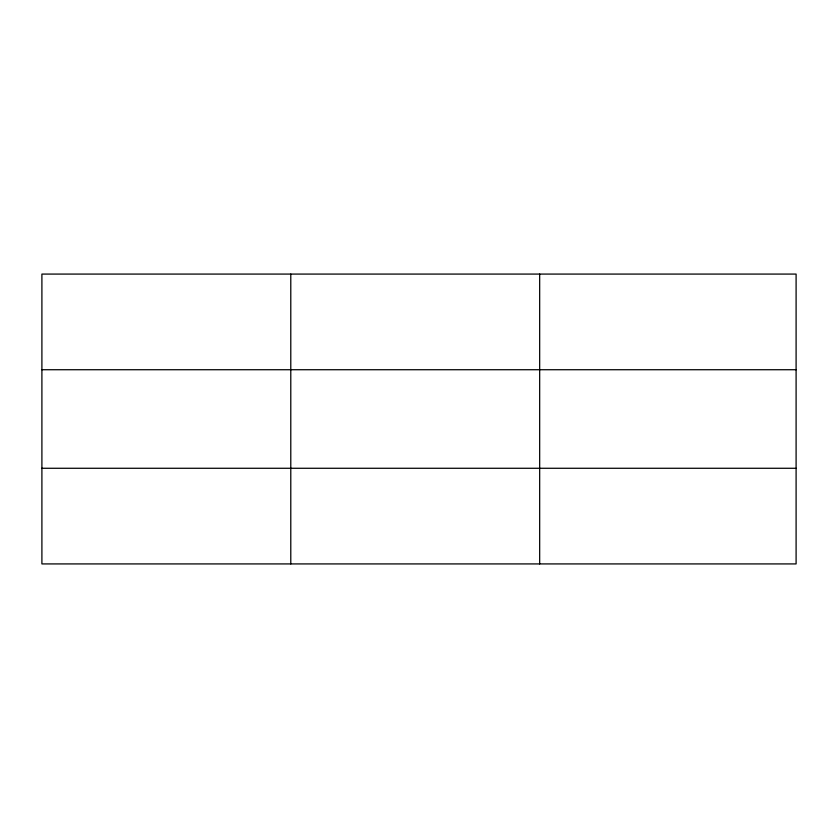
<?xml version="1.0" encoding="UTF-8"?>
<svg xmlns="http://www.w3.org/2000/svg" width="838" height="838" viewBox="0 0 838 838"><rect width="100%" height="100%" fill="white"/><g stroke="black" fill="none" stroke-linecap="round" stroke-linejoin="round"><path stroke-width="1.26" d="M290.786 563.922L290.786 274.078M539.672 563.922L539.672 274.078M796.1 468.274L796.1 563.922L41.9 563.922L41.9 274.078L796.1 274.078L796.1 468.274L41.9 468.274M41.9 369.726L796.1 369.726"/></g></svg>
